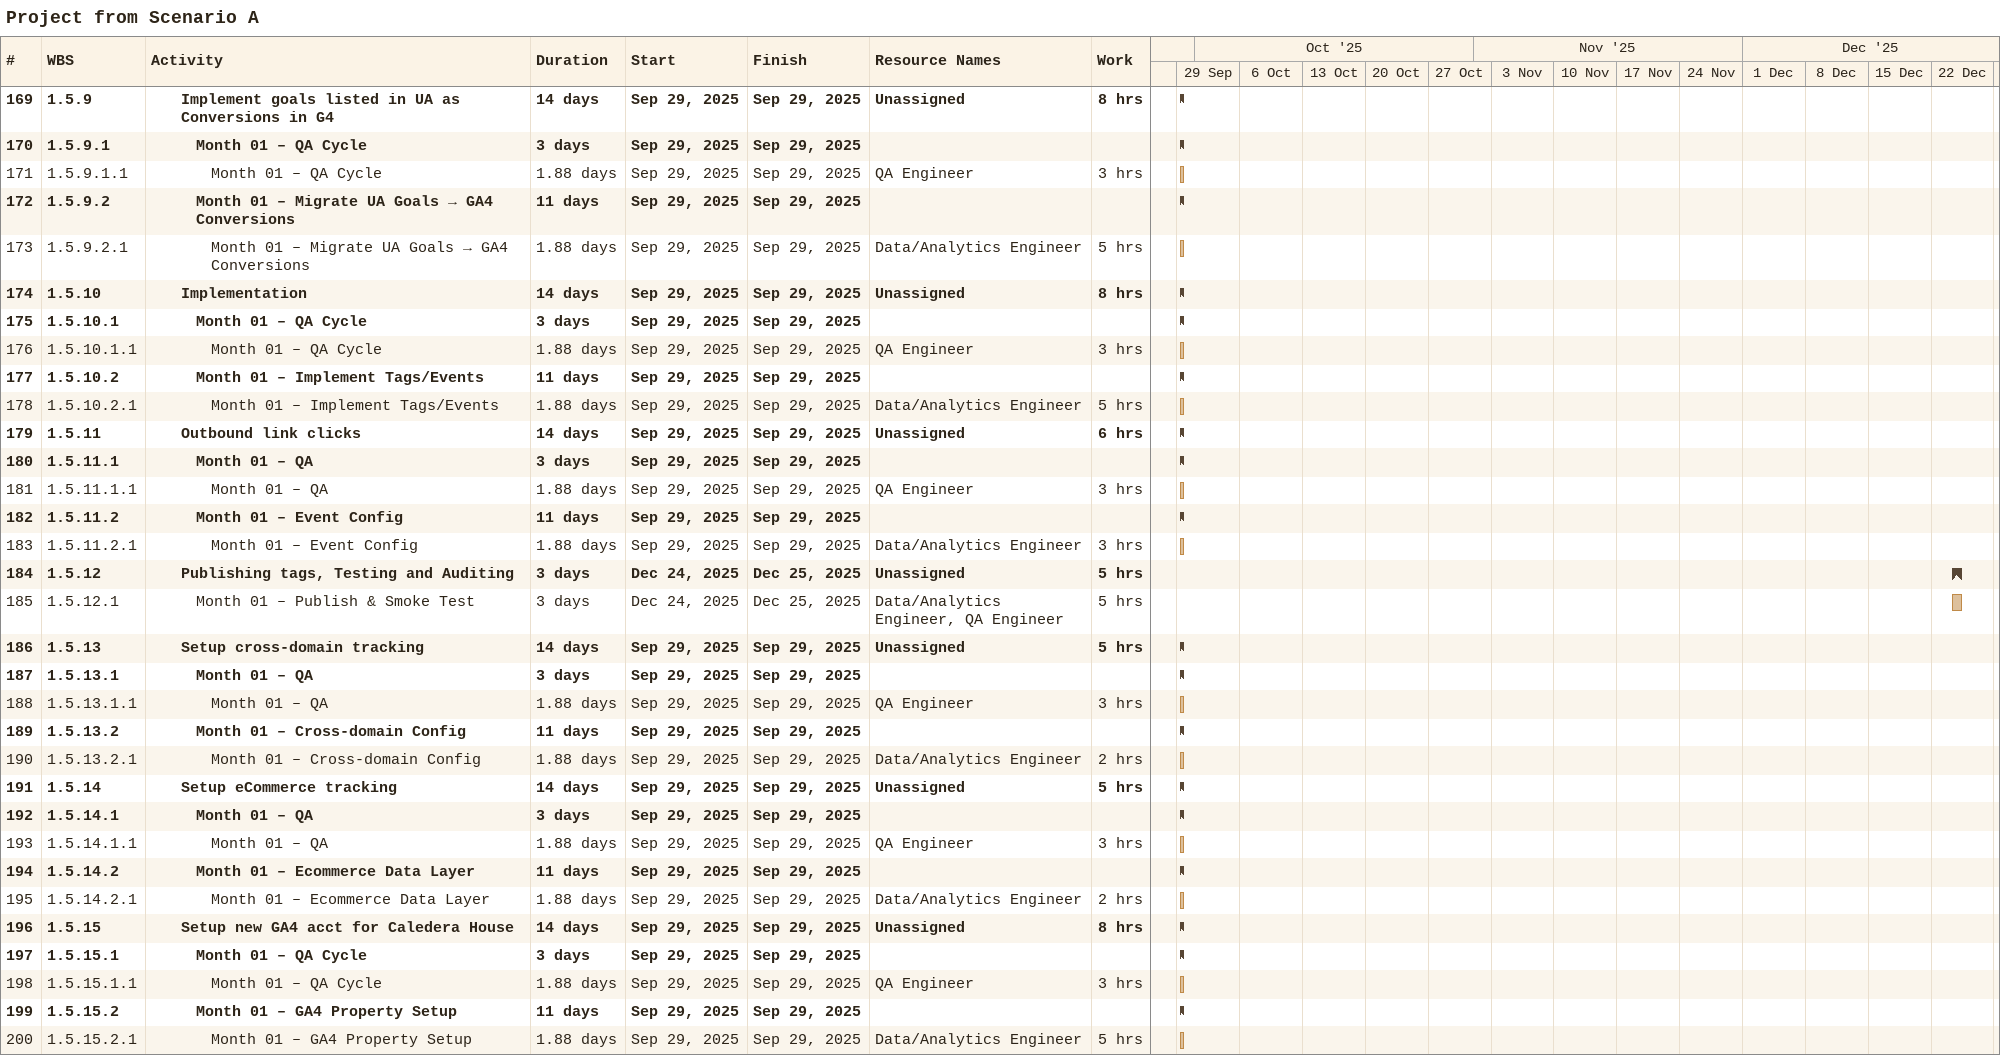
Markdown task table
Project from Scenario A

| ID | WBS | Task | Duration | Start | Finish | Resources | Work (h) |
|---|---|---|---|---|---|---|---|
| 169 | 1.5.9 | **Implement goals listed in UA as Conversions in G4** | 14d | 2025-09-29 | 2025-09-29 | Unassigned | 8 |
| 170 | 1.5.9.1 | **Month 01 – QA Cycle** | 3d | 2025-09-29 | 2025-09-29 |  |  |
| 171 | 1.5.9.1.1 | Month 01 – QA Cycle | 1.88d | 2025-09-29 | 2025-09-29 | QA Engineer | 3 |
| 172 | 1.5.9.2 | **Month 01 – Migrate UA Goals → GA4 Conversions** | 11d | 2025-09-29 | 2025-09-29 |  |  |
| 173 | 1.5.9.2.1 | Month 01 – Migrate UA Goals → GA4 Conversions | 1.88d | 2025-09-29 | 2025-09-29 | Data/Analytics Engineer | 5 |
| 174 | 1.5.10 | **Implementation** | 14d | 2025-09-29 | 2025-09-29 | Unassigned | 8 |
| 175 | 1.5.10.1 | **Month 01 – QA Cycle** | 3d | 2025-09-29 | 2025-09-29 |  |  |
| 176 | 1.5.10.1.1 | Month 01 – QA Cycle | 1.88d | 2025-09-29 | 2025-09-29 | QA Engineer | 3 |
| 177 | 1.5.10.2 | **Month 01 – Implement Tags/Events** | 11d | 2025-09-29 | 2025-09-29 |  |  |
| 178 | 1.5.10.2.1 | Month 01 – Implement Tags/Events | 1.88d | 2025-09-29 | 2025-09-29 | Data/Analytics Engineer | 5 |
| 179 | 1.5.11 | **Outbound link clicks** | 14d | 2025-09-29 | 2025-09-29 | Unassigned | 6 |
| 180 | 1.5.11.1 | **Month 01 – QA** | 3d | 2025-09-29 | 2025-09-29 |  |  |
| 181 | 1.5.11.1.1 | Month 01 – QA | 1.88d | 2025-09-29 | 2025-09-29 | QA Engineer | 3 |
| 182 | 1.5.11.2 | **Month 01 – Event Config** | 11d | 2025-09-29 | 2025-09-29 |  |  |
| 183 | 1.5.11.2.1 | Month 01 – Event Config | 1.88d | 2025-09-29 | 2025-09-29 | Data/Analytics Engineer | 3 |
| 184 | 1.5.12 | **Publishing tags, Testing and Auditing** | 3d | 2025-12-24 | 2025-12-25 | Unassigned | 5 |
| 185 | 1.5.12.1 | Month 01 – Publish & Smoke Test | 3d | 2025-12-24 | 2025-12-25 | Data/Analytics Engineer, QA Engineer | 5 |
| 186 | 1.5.13 | **Setup cross-domain tracking** | 14d | 2025-09-29 | 2025-09-29 | Unassigned | 5 |
| 187 | 1.5.13.1 | **Month 01 – QA** | 3d | 2025-09-29 | 2025-09-29 |  |  |
| 188 | 1.5.13.1.1 | Month 01 – QA | 1.88d | 2025-09-29 | 2025-09-29 | QA Engineer | 3 |
| 189 | 1.5.13.2 | **Month 01 – Cross-domain Config** | 11d | 2025-09-29 | 2025-09-29 |  |  |
| 190 | 1.5.13.2.1 | Month 01 – Cross-domain Config | 1.88d | 2025-09-29 | 2025-09-29 | Data/Analytics Engineer | 2 |
| 191 | 1.5.14 | **Setup eCommerce tracking** | 14d | 2025-09-29 | 2025-09-29 | Unassigned | 5 |
| 192 | 1.5.14.1 | **Month 01 – QA** | 3d | 2025-09-29 | 2025-09-29 |  |  |
| 193 | 1.5.14.1.1 | Month 01 – QA | 1.88d | 2025-09-29 | 2025-09-29 | QA Engineer | 3 |
| 194 | 1.5.14.2 | **Month 01 – Ecommerce Data Layer** | 11d | 2025-09-29 | 2025-09-29 |  |  |
| 195 | 1.5.14.2.1 | Month 01 – Ecommerce Data Layer | 1.88d | 2025-09-29 | 2025-09-29 | Data/Analytics Engineer | 2 |
| 196 | 1.5.15 | **Setup new GA4 acct for Caledera House** | 14d | 2025-09-29 | 2025-09-29 | Unassigned | 8 |
| 197 | 1.5.15.1 | **Month 01 – QA Cycle** | 3d | 2025-09-29 | 2025-09-29 |  |  |
| 198 | 1.5.15.1.1 | Month 01 – QA Cycle | 1.88d | 2025-09-29 | 2025-09-29 | QA Engineer | 3 |
| 199 | 1.5.15.2 | **Month 01 – GA4 Property Setup** | 11d | 2025-09-29 | 2025-09-29 |  |  |
| 200 | 1.5.15.2.1 | Month 01 – GA4 Property Setup | 1.88d | 2025-09-29 | 2025-09-29 | Data/Analytics Engineer | 5 |
